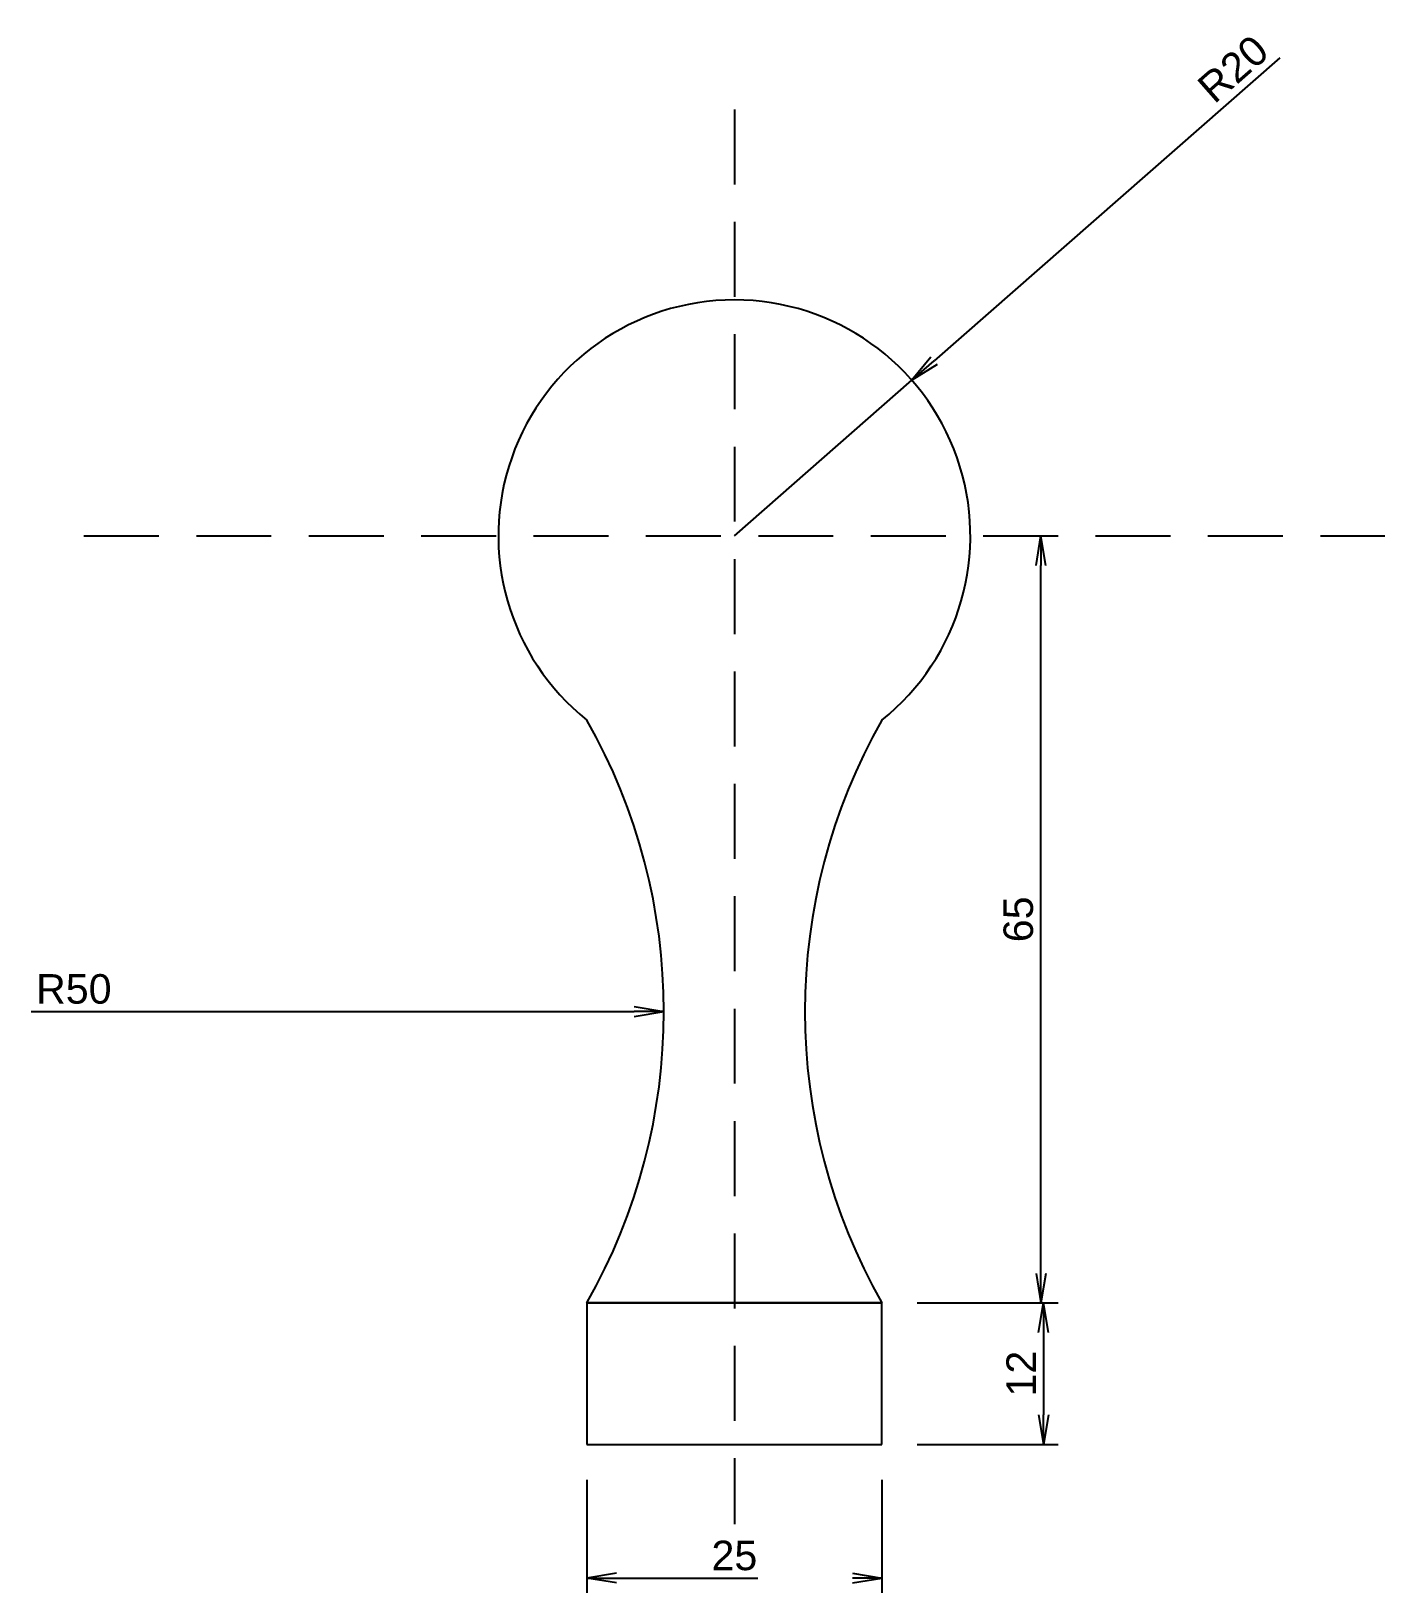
# Model space of a CAD drawing. Header units: millimetres. Extents: x 2103 to 2218, y 1237 to 1370.
import ezdxf

# ---------------------------------------------------------------- set-up
doc = ezdxf.new("R2010")
doc.units = ezdxf.units.MM
doc.linetypes.add('ACAD_ISO03W100', pattern=[30, 12, -18])
doc.linetypes.add('DASHED2', pattern=[9.525, 6.35, -3.175])
doc.styles.get("Standard").update_dxf_attribs({"font": 'arial.ttf'})
doc.dimstyles.new('ISO-25', dxfattribs={"dimtxt": 2.5, "dimasz": 2.5, "dimexe": 1.25, "dimexo": 3, "dimtad": 1, "dimtxsty": 'Standard', "dimblk": 'OPEN', "dimcen": 2.5, "dimadec": 0, "dimazin": 0, "dimtfac": 1, "dimtmove": 0, "dimatfit": 3, "dimfxl": 1, "dimarcsym": 0})

# ---------------------------------------------------------------- blocks, each defined once
blk = doc.blocks.new('_Open')
at = {"color": 0, "linetype": 'ByBlock', "lineweight": -2}
for p, q in [((-1, 0.167), (0, 0)), ((-1, -0.167), (0, 0)), ((0, 0), (-1, 0))]:
    blk.add_line(p, q, dxfattribs=at)
blk = doc.blocks.new('*D3')
at = {"color": 0, "linetype": 'ACAD_ISO03W100', "lineweight": -2, "transparency": 16777216}
for p, q in [((2149.98, 1246.76), (2149.98, 1237.19)), ((2174.98, 1246.76), (2174.98, 1237.19)), ((2152.48, 1238.44), (2172.48, 1238.44))]:
    blk.add_line(p, q, dxfattribs=at)
at = {"layer": 'Defpoints', "color": 0, "linetype": 'ACAD_ISO03W100', "transparency": 16777216}
for p in [(2149.98, 1249.76), (2174.98, 1249.76), (2174.98, 1238.44)]:
    blk.add_point(p, dxfattribs=at)
at = {"color": 0, "linetype": 'ACAD_ISO03W100', "lineweight": -2, "transparency": 16777216, "xscale": 2.5, "yscale": 2.5, "zscale": 2.5, "rotation": 180}
blk.add_blockref('_Open', (2149.98, 1238.44), dxfattribs=at)
at = {"color": 0, "linetype": 'ACAD_ISO03W100', "lineweight": -2, "transparency": 16777216, "xscale": 2.5, "yscale": 2.5, "zscale": 2.5}
blk.add_blockref('_Open', (2174.98, 1238.44), dxfattribs=at)
at = {"color": 0, "linetype": 'ACAD_ISO03W100', "transparency": 16777216, "insert": (2162.48, 1240.34), "char_height": 2.5, "attachment_point": 5}
blk.add_mtext('25', dxfattribs=at)
blk = doc.blocks.new('*D4')
at = {"color": 0, "linetype": 'ACAD_ISO03W100', "lineweight": -2, "transparency": 16777216}
for p, q in [((2177.98, 1261.76), (2189.92, 1261.76)), ((2188.67, 1259.26), (2188.67, 1252.26)), ((2177.98, 1249.76), (2189.92, 1249.76))]:
    blk.add_line(p, q, dxfattribs=at)
at = {"layer": 'Defpoints', "color": 0, "linetype": 'ACAD_ISO03W100', "transparency": 16777216}
for p in [(2174.98, 1261.76), (2174.98, 1249.76), (2188.67, 1249.76)]:
    blk.add_point(p, dxfattribs=at)
at = {"color": 0, "linetype": 'ACAD_ISO03W100', "lineweight": -2, "transparency": 16777216, "xscale": 2.5, "yscale": 2.5, "zscale": 2.5}
for p, rotation in [((2188.67, 1261.76), 90), ((2188.67, 1249.76), 270)]:
    blk.add_blockref('_Open', p, dxfattribs=dict(at, rotation=rotation))
at = {"color": 0, "linetype": 'ACAD_ISO03W100', "transparency": 16777216, "insert": (2186.78, 1255.76), "char_height": 2.5, "attachment_point": 5, "rotation": 90}
blk.add_mtext('12', dxfattribs=at)
blk = doc.blocks.new('*D6')
at = {"color": 0, "linetype": 'Continuous', "lineweight": -2, "transparency": 16777216}
for p, q in [((2185.48, 1326.76), (2189.71, 1326.76)), ((2188.46, 1264.26), (2188.46, 1324.26)), ((2177.98, 1261.76), (2189.71, 1261.76))]:
    blk.add_line(p, q, dxfattribs=at)
at = {"layer": 'Defpoints', "color": 0, "linetype": 'Continuous', "transparency": 16777216}
for p in [(2182.48, 1326.76), (2188.46, 1326.76), (2174.98, 1261.76)]:
    blk.add_point(p, dxfattribs=at)
at = {"color": 0, "linetype": 'Continuous', "lineweight": -2, "transparency": 16777216, "xscale": 2.5, "yscale": 2.5, "zscale": 2.5}
for p, rotation in [((2188.46, 1326.76), 90), ((2188.46, 1261.76), 270)]:
    blk.add_blockref('_Open', p, dxfattribs=dict(at, rotation=rotation))
at = {"color": 0, "linetype": 'Continuous', "transparency": 16777216, "insert": (2186.55, 1294.26), "char_height": 2.5, "attachment_point": 5, "rotation": 90}
blk.add_mtext('65', dxfattribs=at)
blk = doc.blocks.new('*D7')
at = {"color": 0, "lineweight": -2, "transparency": 16777216}
for p, q in [((2208.71, 1367.28), (2179.4, 1341.59)), ((2162.48, 1326.76), (2177.52, 1339.94))]:
    blk.add_line(p, q, dxfattribs=at)
at = {"layer": 'Defpoints', "color": 0, "transparency": 16777216}
for p in [(2177.52, 1339.94), (2162.48, 1326.76)]:
    blk.add_point(p, dxfattribs=at)
at = {"color": 0, "lineweight": -2, "transparency": 16777216, "xscale": 2.5, "yscale": 2.5, "zscale": 2.5, "rotation": 221.2313593880336}
blk.add_blockref('_Open', (2177.52, 1339.94), dxfattribs=at)
at = {"color": 0, "transparency": 16777216, "insert": (2204.74, 1366.33), "char_height": 2.5, "attachment_point": 5, "rotation": 41.2314}
blk.add_mtext('R20', dxfattribs=at)
blk = doc.blocks.new('*D8')
at = {"color": 0, "lineweight": -2, "transparency": 16777216}
blk.add_line((2102.89, 1286.45), (2154, 1286.45), dxfattribs=at)
at = {"layer": 'Defpoints', "color": 0, "transparency": 16777216}
for p in [(2106.5, 1286.45), (2156.5, 1286.45)]:
    blk.add_point(p, dxfattribs=at)
at = {"color": 0, "lineweight": -2, "transparency": 16777216, "xscale": 2.5, "yscale": 2.5, "zscale": 2.5, "rotation": 359.9999999999974}
blk.add_blockref('_Open', (2156.5, 1286.45), dxfattribs=at)
at = {"color": 0, "transparency": 16777216, "insert": (2106.5, 1288.35), "char_height": 2.5, "attachment_point": 5}
blk.add_mtext('R50', dxfattribs=at)

msp = doc.modelspace()

# ---------------------------------------------------------------- linework, layer by layer
at = {"linetype": 'DASHED2'}
for p, q in [((2162.478, 1362.889), (2162.478, 1243.019)), ((2107.362, 1326.757), (2217.593, 1326.757))]:
    msp.add_line(p, q, dxfattribs=at)
for p, q in [((2174.978, 1261.757), (2149.978, 1261.757)), ((2149.978, 1261.757), (2149.978, 1249.757)), ((2149.978, 1261.757), (2174.978, 1261.757)), ((2174.978, 1249.757), (2174.978, 1261.757)), ((2149.978, 1249.757), (2174.978, 1249.757))]:
    msp.add_line(p, q)
for centre, radius, start, end in [((2162.478, 1326.757), 20, 308.68219, 231.31781), ((2106.501, 1286.451), 50, 330.4044, 29.5956), ((2218.454, 1286.451), 50, 150.4044, 209.5956)]:
    msp.add_arc(centre, radius, start, end)

# ---------------------------------------------------------------- dimensions: what is measured, and where the dimension line sits
for center, mpoint, picture, middle in [((2162.478, 1326.757), (2177.519, 1339.939), '*D7', (2205.997, 1364.898)), ((2106.501, 1286.451), (2156.501, 1286.451), '*D8', (2106.501, 1286.451))]:
    dim = msp.add_radius_dim(center=center, mpoint=mpoint, dimstyle='ISO-25')
    dim.commit()
    dim.dimension.update_dxf_attribs({"geometry": picture, "text_midpoint": middle, "dimtype": 164})
at = {"linetype": 'Continuous'}
dim = msp.add_linear_dim(base=(2188.456, 1326.757), p1=(2174.978, 1261.757), p2=(2182.478, 1326.757), angle=90, dimstyle='ISO-25', dxfattribs=at)
dim.commit()
dim.dimension.update_dxf_attribs({"geometry": '*D6', "text_midpoint": (2186.555, 1294.257)})
at = {"linetype": 'ACAD_ISO03W100'}
dim = msp.add_linear_dim(base=(2188.665, 1249.757), p1=(2174.978, 1261.757), p2=(2174.978, 1249.757), angle=90, dimstyle='ISO-25', dxfattribs=at)
dim.commit()
dim.dimension.update_dxf_attribs({"geometry": '*D4', "text_midpoint": (2186.785, 1255.757)})
dim = msp.add_linear_dim(base=(2174.978, 1238.443), p1=(2149.978, 1249.757), p2=(2174.978, 1249.757), dimstyle='ISO-25', dxfattribs=at)
dim.commit()
dim.dimension.update_dxf_attribs({"geometry": '*D3', "text_midpoint": (2162.478, 1240.345)})

doc.saveas('drawing.dxf')
